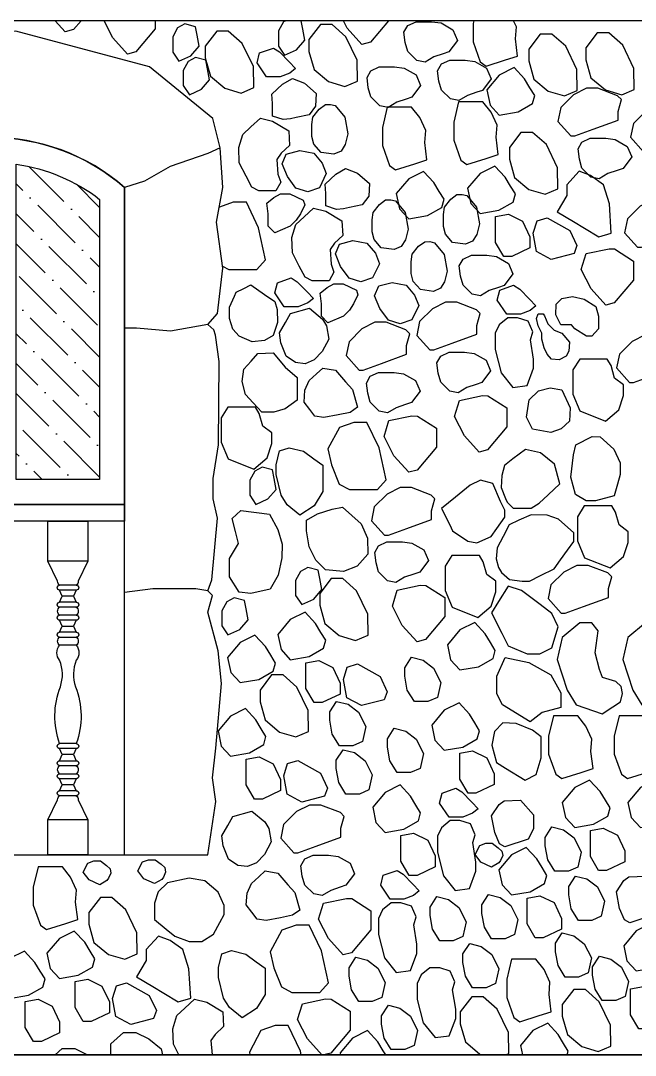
# Model space of a CAD drawing. Header units: millimetres. Extents: x -251401 to 377140, y -30451 to 275830.
# Drawn here: x 222342 to 224185, y -2941 to 160 of the extents above; entities that cross this region are included whole.
import ezdxf

# ---------------------------------------------------------------- set-up
doc = ezdxf.new("R2010")
doc.units = ezdxf.units.MM
for name, color, linetype in [('0-S1', 1, 'Continuous'), ('0-S3', 3, 'Continuous'), ('0-S8', 8, 'Continuous'), ('A-DOORS', 2, 'Continuous'), ('A-HATCH', 8, 'Continuous'), ('A-WALL', 4, 'Continuous'), ('A-WINDOWS', 2, 'Continuous')]:
    doc.layers.add(name, color=color, linetype=linetype)
pattern_1 = [(45, (-15600, 1290.144), (33.67596, 123.47852), [158.75, -31.75, 0, -31.75])]

# ---------------------------------------------------------------- blocks, each defined once
blk = doc.blocks.new('2H2H2H2')
at = {"layer": '0-S8', "color": 8}
for points in [[(5152.6, 3100), (5154.7, 3091.1), (5154.7, 3036.6), (5133.2, 2976.5), (5115.3, 2963.6), (5057.2, 2982.2), (5021.5, 2993.7), (5027.8, 3045.2), (5025, 3081.8), (5033.4, 3100)], [(5408.2, 3100), (5462.7, 3035.5), (5488.1, 3028.9), (5532.3, 3078), (5543.6, 3100)], [(5716.8, 3100), (5723.9, 3096.1), (5738.6, 3069.4), (5738.6, 3023.9), (5720.2, 2996.6), (5684.1, 3012.9), (5659.4, 3041.7), (5665.7, 3074.7), (5670.5, 3099.9), (5671.1, 3100)], [(6108, 3100), (6108, 3075.1), (6166, 3006.3), (6191.4, 2999.8), (6235.6, 3048.8), (6261.8, 3100)], [(6330.9, 3100), (6353.4, 3073.4), (6378.8, 3066.8), (6408.7, 3100)], [(5906.1, 2364.6), (5887.3, 2354.4), (5823.6, 2354.4), (5803.5, 2354.4), (5777.4, 2383.2), (5798.3, 2479.1), (5835, 2555.8), (5874.2, 2555.8), (5915.9, 2541.4)], [(5057.9, 0), (5047.7, 4.3), (5048.8, 67.3), (5082.3, 136.8), (5124.1, 173.8), (5158.6, 173.8), (5193.2, 128.8), (5193.2, 93.5), (5177.9, 38.9), (5134.5, 2.7), (5125.3, 0)], [(6037.2, 0), (6053.8, 32.4), (6055.4, 78.3), (6043.3, 117.8), (6019.1, 140.3), (5990.6, 167), (5953.9, 158.1), (5905.5, 129.1), (5903.1, 84.8), (5928.1, 61.4), (5941, 42.9), (5937.9, 0)], [(4872.5, 0), (4869.3, 11.6), (4883.4, 34.7), (4899.6, 61.2), (4930.8, 95.1), (4975.4, 72.8), (5012.8, 28.3), (5006.8, 0)], [(5416.7, 0), (5424.4, 12.5), (5440.5, 39), (5471.8, 72.9), (5516.4, 50.7), (5553.8, 6.1), (5552.5, 0)], [(5670.1, 0), (5672.5, 11), (5709.1, 87.7), (5748.4, 87.7), (5791.1, 72.8), (5826, 8.3), (5824.2, 0)], [(6241.1, 0), (6241.1, 32.8), (6203.7, 67.2), (6166.2, 67.2), (6127.8, 48.5), (6090.3, 18.6), (6086.8, 0)], [(6408.1, 0), (6387.4, 19), (6349.9, 19), (6311.5, 0.3), (6311.1, 0)]]:
    blk.add_lwpolyline(points, dxfattribs=at)
for points in [[(5250.7, 3093.1), (5215.1, 3072.9), (5201.6, 3041.1), (5227.6, 3006.4), (5244.9, 3000.6), (5273, 2991.3), (5298.9, 2975.6), (5323.9, 2980.4), (5350.9, 3007.4), (5358.6, 3034.3), (5362.5, 3065.2), (5350.9, 3085.4), (5325.9, 3096.9), (5279.6, 3096.9)], [(5502.7, 2982), (5536.2, 3051.5), (5578, 3088.4), (5612.5, 3088.4), (5647.1, 3043.4), (5647.1, 3008.1), (5631.8, 2953.5), (5588.4, 2917.3), (5539.4, 2902.9), (5501.6, 2919)], [(6019, 3090.2), (6041, 3078.1), (6055.6, 3051.4), (6055.6, 3005.8), (6037.3, 2978.6), (6001.1, 2994.9), (5976.5, 3023.7), (5982.8, 3056.7), (5987.6, 3081.8)], [(4672.3, 2957), (4705.8, 3026.5), (4747.6, 3063.4), (4782.2, 3063.4), (4816.7, 3018.4), (4816.7, 2983.1), (4801.5, 2928.5), (4758.1, 2892.3), (4709, 2877.9), (4671.3, 2893.9)], [(4843.6, 2953.7), (4877.1, 3023.2), (4918.9, 3060.1), (4953.4, 3060.1), (4988, 3015.1), (4988, 2979.8), (4972.7, 2925.2), (4929.3, 2889.1), (4880.3, 2874.6), (4842.5, 2890.7)], [(5813.7, 2962.3), (5847.2, 3031.8), (5889, 3068.8), (5923.6, 3068.8), (5958.2, 3023.8), (5958.2, 2988.5), (5942.9, 2933.8), (5899.5, 2897.7), (5850.5, 2883.2), (5812.7, 2899.3)], [(5704.4, 2943.1), (5733.1, 2931.3), (5774.8, 2931.3), (5803, 2973.5), (5795.1, 3003.3), (5753.9, 3018), (5735.9, 3006.7), (5706.6, 2976.3), (5687.5, 2956.5)], [(5149.7, 2977.9), (5114.1, 2957.7), (5100.6, 2925.9), (5126.6, 2891.2), (5144, 2885.5), (5172, 2876.1), (5197.9, 2860.4), (5223, 2865.3), (5249.9, 2892.2), (5257.7, 2919.2), (5261.5, 2950), (5249.9, 2970.2), (5224.9, 2981.8), (5178.6, 2981.8)], [(5987.4, 2989.6), (6009.4, 2977.6), (6024.1, 2950.9), (6024.1, 2905.3), (6005.8, 2878.1), (5969.6, 2894.3), (5945, 2923.1), (5951.3, 2956.1), (5956.1, 2981.3)], [(5031.6, 2959.3), (5076.2, 2937), (5113.6, 2892.5), (5104, 2847.1), (5076.2, 2816.9), (5020, 2826.6), (4976.7, 2851.3), (4970, 2875.7), (4984.2, 2898.9), (5000.3, 2925.3)], [(5361.2, 2957.6), (5325.6, 2937.4), (5312.1, 2905.6), (5338.1, 2870.9), (5355.4, 2865.1), (5383.5, 2855.8), (5409.4, 2840.1), (5434.4, 2844.9), (5461.4, 2871.9), (5469.1, 2898.8), (5473, 2929.7), (5461.4, 2949.9), (5436.4, 2961.4), (5390.1, 2961.4)], [(5660.6, 2913.1), (5625.2, 2881.4), (5627.1, 2843.4), (5646.7, 2818.1), (5685.3, 2809.9), (5702.7, 2806.2), (5724.6, 2804.2), (5756.3, 2814.3), (5756.3, 2851.7), (5758.2, 2880.1), (5726.5, 2909.9), (5696.7, 2927)], [(4721.3, 2874.9), (4780.3, 2897.7), (4814.4, 2897.7), (4853.6, 2877.8), (4892, 2839.4), (4900.5, 2798.1), (4861.4, 2754.7), (4849.3, 2754.7), (4794.5, 2774.6), (4719.8, 2801.8), (4719.8, 2828), (4709.8, 2863.5)], [(5085.7, 2750.4), (5082.8, 2787), (5100.8, 2825.7), (5125.1, 2856.5), (5152.4, 2856.5), (5198.3, 2856.5), (5212.6, 2796.3), (5212.6, 2741.8), (5191.1, 2681.7), (5173.2, 2668.8), (5115.1, 2687.4), (5079.3, 2698.9)], [(4503.3, 2827.4), (4562.3, 2850.2), (4596.4, 2850.2), (4635.6, 2830.3), (4674, 2791.9), (4682.5, 2750.6), (4643.4, 2707.2), (4631.3, 2707.2), (4576.5, 2727.1), (4501.8, 2754.3), (4501.8, 2780.5), (4491.8, 2816)], [(5299.7, 2734.4), (5296.8, 2771), (5314.8, 2809.7), (5339.1, 2840.5), (5366.4, 2840.5), (5412.3, 2840.5), (5426.6, 2780.3), (5426.6, 2725.8), (5405.1, 2665.7), (5387.2, 2652.8), (5329.1, 2671.4), (5293.3, 2682.9)], [(5568.2, 2845.8), (5539.5, 2810.4), (5530.5, 2761), (5538.4, 2729), (5550.7, 2709.3), (5572.1, 2699.8), (5610.9, 2705.4), (5632.2, 2729.5), (5638.4, 2753.1), (5638.4, 2788.5), (5635.6, 2811), (5616.5, 2835.1), (5598, 2848.6), (5582.2, 2849.2)], [(5756.2, 2799.3), (5707.9, 2770.3), (5705.5, 2726), (5730.4, 2702.7), (5743.3, 2684.1), (5740.1, 2639.9), (5732, 2615.7), (5746.6, 2589.9), (5768.3, 2589.9), (5797.3, 2589.9), (5818.3, 2601.2), (5836, 2634.2), (5856.1, 2673.7), (5857.7, 2719.6), (5845.7, 2759), (5821.5, 2781.6), (5792.9, 2808.2)], [(4901.5, 2658.9), (4935, 2728.4), (4976.8, 2765.3), (5011.3, 2765.3), (5045.9, 2720.3), (5045.9, 2685), (5030.6, 2630.4), (4987.2, 2594.2), (4938.2, 2579.8), (4900.4, 2595.8)], [(4728.2, 2743.6), (4692.6, 2723.4), (4679.1, 2691.6), (4705.1, 2656.9), (4722.4, 2651.1), (4750.5, 2641.8), (4776.4, 2626.1), (4801.4, 2630.9), (4828.4, 2657.9), (4836.1, 2684.8), (4840, 2715.7), (4828.4, 2735.9), (4803.4, 2747.4), (4757.1, 2747.4)], [(5674.8, 2710.7), (5632.9, 2702.7), (5607.2, 2672.9), (5595.1, 2641.5), (5616, 2598.8), (5650.7, 2586.7), (5686.1, 2598), (5711.9, 2632.6), (5727.2, 2670.5), (5715.1, 2700.2)], [(4740.4, 2463.2), (4746, 2551.5), (4763.7, 2608.5), (4802.3, 2635.8), (4836.8, 2648.7), (4873.8, 2608.5), (4873.8, 2575.6), (4902.7, 2527.4), (4853.4, 2497.8), (4820.5, 2478), (4778.1, 2452.6)], [(5089.5, 2664.4), (5134, 2642.2), (5171.4, 2597.6), (5161.9, 2552.3), (5134, 2522.1), (5077.8, 2531.8), (5034.6, 2556.5), (5027.9, 2580.9), (5042.1, 2604.1), (5058.2, 2630.5)], [(5303.5, 2648.4), (5348, 2626.2), (5385.4, 2581.6), (5375.9, 2536.3), (5348, 2506.1), (5291.8, 2515.8), (5248.6, 2540.5), (5241.9, 2564.9), (5256.1, 2588.1), (5272.2, 2614.5)], [(5501.1, 2643.3), (5465.6, 2611.6), (5467.5, 2573.7), (5487.1, 2548.4), (5525.7, 2540.1), (5543.1, 2536.4), (5565, 2534.4), (5596.7, 2544.6), (5596.7, 2581.9), (5598.6, 2610.4), (5566.9, 2640.1), (5537.1, 2657.2)], [(5173.6, 2576), (5144.9, 2540.7), (5135.9, 2491.2), (5143.8, 2459.2), (5156.1, 2439.5), (5177.5, 2430), (5216.3, 2435.6), (5237.6, 2459.8), (5243.8, 2483.4), (5243.8, 2518.7), (5241, 2541.2), (5221.9, 2565.4), (5203.4, 2578.8), (5187.6, 2579.4)], [(5750, 2464.1), (5769.1, 2484.4), (5769.1, 2521.3), (5773.6, 2553.1), (5752.6, 2570.3), (5732.1, 2581.2), (5704.4, 2581.2), (5664.6, 2562.4), (5659.7, 2548.1), (5672.7, 2521.3), (5685.6, 2502.5), (5703.1, 2483.7)], [(4521.3, 2541.4), (4580.3, 2564.2), (4614.4, 2564.2), (4653.6, 2544.3), (4692, 2505.9), (4700.5, 2464.6), (4661.4, 2421.2), (4649.3, 2421.2), (4594.5, 2441.1), (4519.8, 2468.3), (4519.8, 2494.5), (4509.8, 2530)], [(5387.6, 2560), (5358.9, 2524.7), (5349.9, 2475.2), (5357.8, 2443.2), (5370.1, 2423.5), (5391.5, 2414), (5430.3, 2419.6), (5451.6, 2443.8), (5457.8, 2467.4), (5457.8, 2502.7), (5455, 2525.2), (5435.9, 2549.4), (5417.4, 2562.8), (5401.6, 2563.4)], [(5048.6, 2520), (5006.4, 2499.2), (4984.4, 2452), (4984.4, 2419.2), (5038.6, 2393.4), (5062.5, 2393.4), (5087.1, 2435.6), (5087.1, 2483.4), (5087.1, 2513)], [(5596.6, 2529.5), (5548.3, 2500.5), (5545.9, 2456.2), (5570.8, 2432.9), (5583.7, 2414.4), (5580.5, 2370.1), (5572.5, 2345.9), (5587, 2320.2), (5608.7, 2320.2), (5637.7, 2320.2), (5658.7, 2331.4), (5676.4, 2364.4), (5696.5, 2403.9), (5698.1, 2449.8), (5686.1, 2489.3), (5661.9, 2511.8), (5633.3, 2538.4)], [(4932.7, 2509.3), (4864.7, 2471.5), (4843.2, 2426.1), (4852.1, 2402.2), (4920.2, 2384.6), (4964.8, 2407.9), (4974.9, 2462.7), (4962.9, 2499.8)], [(5270.1, 2434.5), (5241.4, 2399.2), (5232.4, 2349.7), (5240.3, 2317.7), (5252.6, 2298), (5274, 2288.5), (5312.8, 2294.1), (5334.1, 2318.3), (5340.3, 2341.9), (5340.3, 2377.2), (5337.5, 2399.7), (5318.4, 2423.9), (5299.9, 2437.3), (5284.1, 2437.9)], [(5515.2, 2440.9), (5473.3, 2432.9), (5447.6, 2403.1), (5435.5, 2371.7), (5456.4, 2329), (5491.1, 2316.9), (5526.5, 2328.2), (5552.3, 2362.8), (5567.6, 2400.7), (5555.5, 2430.5)], [(4730.2, 2416), (4673.2, 2379.7), (4673.2, 2322.7), (4731.2, 2254), (4756.6, 2247.5), (4800.9, 2296.5), (4830.6, 2354.5), (4816.1, 2402.1), (4747, 2416.6)], [(5084.4, 2392.9), (5048.7, 2372.7), (5035.2, 2340.9), (5061.2, 2306.3), (5078.6, 2300.5), (5106.6, 2291.2), (5132.5, 2275.5), (5157.6, 2280.3), (5184.6, 2307.2), (5192.3, 2334.2), (5196.1, 2365), (5184.6, 2385.2), (5159.5, 2396.8), (5113.3, 2396.8)], [(5650.8, 2253.9), (5679.4, 2242.1), (5721.1, 2242.1), (5749.3, 2284.4), (5741.4, 2314.2), (5700.3, 2328.8), (5682.3, 2317.6), (5653, 2287.2), (5633.9, 2267.4)], [(4983.6, 2231.8), (5012.2, 2220), (5053.9, 2220), (5082.1, 2262.3), (5074.2, 2292.1), (5033.1, 2306.8), (5015, 2295.5), (4985.7, 2265.1), (4966.7, 2245.3)], [(5397.7, 2315.4), (5355.8, 2307.4), (5330.1, 2277.6), (5318, 2246.2), (5338.9, 2203.5), (5373.6, 2191.4), (5409, 2202.7), (5434.8, 2237.3), (5450.1, 2275.2), (5438, 2305)], [(5590.4, 2194.3), (5609.5, 2214.7), (5609.5, 2251.5), (5614, 2283.3), (5593, 2300.5), (5572.5, 2311.4), (5544.8, 2311.4), (5505, 2292.6), (5500.1, 2278.3), (5513.1, 2251.5), (5526, 2232.7), (5543.5, 2214)], [(5821.6, 2308.1), (5780.4, 2279.2), (5749.9, 2257.9), (5742.6, 2233.9), (5741.9, 2195.4), (5754.9, 2156.3), (5780.4, 2141.2), (5817.5, 2137.7), (5856.7, 2154.2), (5875.2, 2175.5), (5885.5, 2207.8), (5885.5, 2241.4), (5870.4, 2274.4), (5865.1, 2286), (5842.2, 2297.1)], [(4821.2, 2265.2), (4786.8, 2243.1), (4778.4, 2214.2), (4778.4, 2176.8), (4799, 2154.7), (4814.3, 2154.7), (4849.4, 2176), (4859.3, 2188.2), (4891.3, 2188.2), (4906.6, 2218), (4905.8, 2250), (4888.3, 2267.5), (4856.3, 2272.9)], [(5144.7, 2233.7), (5203.7, 2256.4), (5237.8, 2256.4), (5277, 2236.5), (5315.4, 2198.1), (5323.9, 2156.8), (5284.8, 2113.4), (5272.7, 2113.4), (5217.9, 2133.4), (5143.2, 2160.5), (5143.2, 2186.7), (5133.2, 2222.2)], [(5645.6, 2237.9), (5606.4, 2205.6), (5594.1, 2185.7), (5587.9, 2145.8), (5607.8, 2108.1), (5631.2, 2083.3), (5658.7, 2071.6), (5687.5, 2075.1), (5715.7, 2094.3), (5731.5, 2134.2), (5735.6, 2164.4), (5717.8, 2195.3), (5702.2, 2222.2)], [(4940.2, 2215.7), (4931, 2191.3), (4911.2, 2172.2), (4889.1, 2163.1), (4865.4, 2136.4), (4867.7, 2109.7), (4876.1, 2094.5), (4896.7, 2083), (4919.6, 2085.3), (4932.5, 2100.6), (4941.7, 2119.6), (4948.6, 2145.6), (4948.6, 2163.8), (4959.2, 2185.2), (4964.6, 2207.3), (4960, 2221), (4944.8, 2221)], [(4975.9, 2167.2), (4990, 2199.7), (5021.2, 2209.5), (5050.7, 2209.5), (5076.8, 2188.2), (5088.8, 2162.9), (5088.8, 2114.6), (5070.8, 2044.4), (5035.3, 2000.3), (4992.9, 2006.3), (4973.3, 2058), (4973.3, 2085.4), (4982.7, 2143.5)], [(5356.2, 2173.2), (5415.2, 2195.9), (5449.3, 2195.9), (5488.5, 2176), (5526.9, 2137.6), (5535.4, 2096.3), (5496.3, 2052.9), (5484.2, 2052.9), (5429.4, 2072.9), (5354.7, 2100), (5354.7, 2126.2), (5344.7, 2161.7)], [(4545.3, 2135.9), (4604.3, 2158.7), (4638.4, 2158.7), (4677.6, 2138.8), (4716, 2100.4), (4724.5, 2059.1), (4685.4, 2015.7), (4673.3, 2015.7), (4618.5, 2035.6), (4543.8, 2062.8), (4543.8, 2089), (4533.8, 2124.5)], [(4752.2, 2085.7), (4834.9, 2085.7), (4855.6, 2053.2), (4855.6, 1980.9), (4834.2, 1930.3), (4757.6, 1899.7), (4717.5, 1934), (4703.7, 1976.2), (4703.7, 2008.3), (4730.7, 2028.7), (4740.9, 2066.6)], [(5151.6, 2102.3), (5116, 2082.1), (5102.5, 2050.3), (5128.5, 2015.6), (5145.8, 2009.9), (5173.9, 2000.5), (5199.8, 1984.8), (5224.8, 1989.6), (5251.8, 2016.6), (5259.5, 2043.6), (5263.4, 2074.4), (5251.8, 2094.6), (5226.8, 2106.1), (5180.5, 2106.1)], [(5754.9, 2104.4), (5718.5, 2061.2), (5682.7, 2030.2), (5682.7, 1962.9), (5718.5, 1936.1), (5752.2, 1926.5), (5788.6, 1926.5), (5814.7, 1954.7), (5837.9, 1979.7), (5847.7, 2018.6), (5842.2, 2055), (5820.9, 2079), (5800.1, 2102.5)], [(5567.9, 2052.1), (5537.1, 2017.5), (5516.3, 1994.2), (5501.4, 1941.4), (5523.6, 1926), (5559.2, 1918.3), (5602.6, 1910.6), (5629.6, 1914.4), (5645, 1934.7), (5662, 1957), (5659.4, 1992.4), (5646.9, 2021.3), (5624.8, 2041.5), (5605.9, 2058.8)], [(5363.1, 2041.8), (5327.5, 2021.6), (5314, 1989.8), (5340, 1955.1), (5357.3, 1949.4), (5385.4, 1940), (5411.3, 1924.3), (5436.3, 1929.1), (5463.3, 1956.1), (5471, 1983.1), (5474.9, 2013.9), (5463.3, 2034.1), (5438.3, 2045.6), (5392, 2045.6)], [(4863.9, 1939.8), (4865.2, 1899.3), (4890.6, 1876.9), (4922.1, 1865.4), (4976.6, 1875.7), (4994.7, 1912), (4986.9, 1963.4), (4959, 1990.1), (4923.9, 1999.7), (4888.2, 1993.1)], [(5110.1, 1975.6), (5053.1, 1939.3), (5053.1, 1882.3), (5111.1, 1813.6), (5136.5, 1807.1), (5180.7, 1856.1), (5210.4, 1914.1), (5195.9, 1961.7), (5126.8, 1976.2)], [(5807.5, 1941.6), (5890.2, 1941.6), (5910.9, 1909.2), (5910.9, 1836.9), (5889.5, 1786.3), (5812.9, 1755.6), (5772.8, 1789.9), (5758.9, 1832.2), (5758.9, 1864.3), (5785.9, 1884.7), (5796.1, 1922.6)], [(5321.6, 1915.1), (5264.6, 1878.8), (5264.6, 1821.8), (5322.6, 1753.1), (5348, 1746.6), (5392.2, 1795.6), (5421.9, 1853.6), (5407.4, 1901.2), (5338.3, 1915.7)], [(5415.8, 1723.3), (5436.7, 1819.2), (5473.4, 1895.9), (5512.6, 1895.9), (5555.4, 1881.1), (5590.3, 1816.5), (5579.8, 1768.6), (5556.2, 1711.1), (5525.7, 1694.5), (5462, 1694.5), (5442, 1694.5)], [(4773.2, 1852.5), (4732.6, 1815.7), (4713.5, 1775.1), (4713.5, 1739.6), (4721.8, 1710.4), (4731.3, 1675.5), (4787.8, 1661), (4815.7, 1661), (4847.5, 1680), (4862.1, 1731.4), (4853.2, 1798.6), (4846.8, 1828.4), (4798, 1853.8)], [(4910.2, 1770.7), (4952.8, 1805.1), (4997.5, 1814.2), (5035.2, 1786.3), (5061, 1767.1), (5068.6, 1736.8), (5070.7, 1700.5), (5057.5, 1667.8), (5052.9, 1656.4), (5034.5, 1639.2), (5010, 1639.2), (4980.7, 1639.2), (4956.3, 1653.8), (4929.8, 1678.9), (4895.1, 1711.8)], [(5605.2, 1688.5), (5631.5, 1646), (5674.1, 1618.1), (5712.8, 1649.1), (5730.6, 1677.7), (5745.3, 1739.6), (5745.3, 1769), (5735.3, 1810.8), (5706.6, 1820.1), (5663.3, 1809.2), (5632.3, 1786.8), (5605.4, 1767.3)], [(5787.9, 1761.7), (5809.9, 1749.7), (5824.6, 1723), (5824.6, 1677.4), (5806.3, 1650.2), (5770.1, 1666.4), (5745.5, 1695.2), (5751.7, 1728.2), (5756.6, 1753.4)], [(5095.3, 1712.7), (5132.8, 1723.2), (5163.1, 1707.6), (5207.8, 1671.4), (5249.7, 1637.6), (5225, 1588.7), (5216.1, 1571.1), (5170.4, 1539.7), (5143.4, 1534.8), (5100.5, 1553.8), (5084, 1577.7), (5060, 1612.3), (5060, 1632.8), (5072.9, 1658.5)], [(5280.7, 1678.2), (5339.7, 1700.9), (5373.8, 1700.9), (5413, 1681), (5451.4, 1642.6), (5459.9, 1601.3), (5420.8, 1557.9), (5408.7, 1557.9), (5353.9, 1577.9), (5279.2, 1605), (5279.2, 1631.2), (5269.2, 1666.7)], [(4738.7, 1645.8), (4821.4, 1645.8), (4842.1, 1613.3), (4842.1, 1541), (4820.7, 1490.4), (4744.1, 1459.8), (4704, 1494.1), (4690.1, 1536.3), (4690.1, 1568.4), (4717.1, 1588.8), (4727.3, 1626.7)], [(4899, 1605.5), (4932.4, 1617.9), (4980.7, 1619.1), (5017.9, 1602.4), (5047, 1589.3), (5064.3, 1554.1), (5082.3, 1519.5), (5086, 1486.7), (5078.6, 1460.7), (5069.3, 1446.5), (5045.1, 1425.4), (5008, 1419.8), (4985.7, 1419.8), (4952.2, 1436.6), (4912.1, 1456.6), (4892.2, 1484.2), (4871.7, 1512.6), (4852.7, 1538.9), (4852.7, 1564.6)], [(5546.7, 1641.5), (5490.5, 1591.6), (5471.1, 1549), (5470.3, 1501.1), (5502.9, 1464.7), (5543.1, 1449.2), (5597.3, 1453.9), (5626.8, 1483.3), (5646.1, 1522.7), (5654.6, 1570.7), (5654.6, 1602.4), (5621.3, 1621.8), (5577.2, 1635.7)], [(5852, 1631.4), (5765.6, 1620.6), (5740.7, 1575.2), (5727.8, 1531), (5728.8, 1490), (5739.6, 1438.1), (5763.4, 1396.1), (5821.7, 1383.1), (5856.3, 1387.4), (5885.5, 1432.8), (5885.5, 1487.8), (5858.5, 1533.1), (5867.1, 1568.8), (5877.9, 1607.6)], [(5338.1, 1533.8), (5302.5, 1513.6), (5289, 1481.8), (5315, 1447.1), (5332.3, 1441.4), (5360.4, 1432), (5386.3, 1416.3), (5411.3, 1421.1), (5438.3, 1448.1), (5446, 1475.1), (5449.9, 1505.9), (5438.3, 1526.1), (5413.3, 1537.6), (5367, 1537.6)], [(5135.5, 1497.1), (5218.2, 1497.1), (5238.9, 1464.7), (5238.9, 1392.3), (5217.5, 1341.7), (5140.9, 1311.1), (5100.8, 1345.4), (5087, 1387.7), (5087, 1419.8), (5113.9, 1440.2), (5124.2, 1478.1)], [(4750.5, 1444.6), (4809.5, 1467.4), (4843.6, 1467.4), (4882.7, 1447.4), (4921.2, 1409), (4929.7, 1367.8), (4890.6, 1324.4), (4878.5, 1324.4), (4823.7, 1344.3), (4749, 1371.5), (4749, 1397.7), (4739, 1433.2)], [(5650.6, 1461.1), (5672.6, 1449.1), (5687.3, 1422.4), (5687.3, 1376.8), (5668.9, 1349.6), (5632.8, 1365.8), (5608.1, 1394.6), (5614.4, 1427.6), (5619.2, 1452.8)], [(5470.6, 1321.4), (5504.1, 1390.9), (5545.9, 1427.9), (5580.4, 1427.9), (5615, 1382.9), (5615, 1347.6), (5599.7, 1292.9), (5556.3, 1256.8), (5507.3, 1242.3), (5469.5, 1258.4)], [(4918.5, 1220.2), (4899.9, 1282.7), (4918.5, 1323.2), (4953.9, 1349.8), (5009.9, 1391.9), (5049.1, 1405.1), (5078.4, 1358.7), (5099.8, 1324.8), (5068.6, 1264.4), (5049.1, 1226.5), (4992.9, 1202.6), (4954.7, 1202.6)], [(5296.6, 1407.1), (5239.6, 1370.8), (5239.6, 1313.8), (5297.6, 1245.1), (5323, 1238.6), (5367.2, 1287.6), (5396.9, 1345.6), (5382.4, 1393.2), (5313.3, 1407.7)], [(5871.9, 1370.2), (5893.9, 1358.2), (5908.6, 1331.5), (5908.6, 1285.9), (5890.2, 1258.7), (5854.1, 1274.9), (5829.4, 1303.7), (5835.7, 1336.7), (5840.5, 1361.9)], [(5658.6, 1327), (5703.2, 1304.7), (5740.6, 1260.2), (5731, 1214.9), (5703.2, 1184.7), (5647, 1194.4), (5603.7, 1219.1), (5597, 1243.5), (5611.2, 1266.6), (5627.3, 1293.1)], [(4509.9, 1083.8), (4513.4, 1104.4), (4529.7, 1119.3), (4569.5, 1131), (4578.4, 1154.8), (4591.2, 1205.2), (4582.7, 1271), (4601.5, 1294.8), (4637.2, 1294.8), (4690.6, 1251.1), (4705.3, 1184.8), (4675.2, 1093.4), (4649.1, 1049.8), (4570.2, 1022.5), (4539, 1043), (4515.3, 1058.5)], [(4706.9, 1083.8), (4710.4, 1104.4), (4726.7, 1119.3), (4766.5, 1131), (4775.4, 1154.8), (4788.2, 1205.2), (4779.7, 1271), (4798.5, 1294.8), (4834.2, 1294.8), (4887.6, 1251.1), (4902.3, 1184.8), (4872.2, 1093.4), (4846.1, 1049.8), (4767.2, 1022.5), (4736, 1043), (4712.3, 1058.5)], [(5149.8, 1296.2), (5194.4, 1273.9), (5231.8, 1229.4), (5222.2, 1184), (5194.4, 1153.8), (5138.2, 1163.5), (5094.9, 1188.3), (5088.2, 1212.6), (5102.4, 1235.8), (5118.5, 1262.2)], [(5809.1, 1258.2), (5853.7, 1235.9), (5891.1, 1191.4), (5881.5, 1146.1), (5853.7, 1115.9), (5797.5, 1125.5), (5754.3, 1150.3), (5747.6, 1174.6), (5761.7, 1197.8), (5777.9, 1224.3)], [(4988, 1175.8), (4922, 1139.3), (4891.2, 1085.5), (4891.2, 1041.1), (4947.8, 1026.1), (4983.7, 998.8), (5066.1, 1049.7), (5083.3, 1081.9), (5083.3, 1135), (5058.9, 1190.8)], [(5304.8, 1183), (5273.3, 1159), (5251.9, 1116.2), (5262, 1071.5), (5290.3, 1058.9), (5330.6, 1058.9), (5352.1, 1093.6), (5359.6, 1135.1), (5359.6, 1160.3), (5339.5, 1191.8)], [(5617.7, 1182.5), (5575.5, 1161.7), (5553.5, 1114.5), (5553.5, 1081.8), (5607.7, 1056), (5631.6, 1056), (5656.2, 1098.1), (5656.2, 1146), (5656.2, 1175.6)], [(5501.8, 1171.8), (5433.8, 1134), (5412.3, 1088.7), (5421.2, 1064.8), (5489.3, 1047.1), (5533.9, 1070.4), (5544, 1125.2), (5532.1, 1162.4)], [(5649.6, 1032.4), (5683.1, 1101.9), (5724.9, 1138.8), (5759.5, 1138.8), (5794, 1093.8), (5794, 1058.5), (5778.7, 1003.9), (5735.3, 967.7), (5686.3, 953.3), (5648.5, 969.4)], [(5197, 1055.5), (5241.6, 1033.2), (5279, 988.7), (5269.4, 943.4), (5241.6, 913.1), (5185.4, 922.8), (5142.2, 947.6), (5135.5, 971.9), (5149.6, 995.1), (5165.8, 1021.5)], [(5529.8, 1051), (5498.3, 1027), (5476.9, 984.2), (5487, 939.5), (5515.3, 926.9), (5555.6, 926.9), (5577.1, 961.6), (5584.6, 1003.1), (5584.6, 1028.3), (5564.5, 1059.8)], [(5837.6, 1038), (5882.2, 1015.7), (5919.6, 971.2), (5910, 925.8), (5882.2, 895.6), (5826, 905.3), (5782.7, 930), (5776.1, 954.4), (5790.2, 977.6), (5806.4, 1004)], [(4604.4, 909.9), (4601.6, 946.4), (4619.5, 985.1), (4643.9, 1015.9), (4671.1, 1015.9), (4717, 1015.9), (4731.3, 955.8), (4731.3, 901.3), (4709.8, 841.1), (4691.9, 828.2), (4633.8, 846.9), (4598.1, 858.3)], [(4801.4, 909.9), (4798.6, 946.4), (4816.5, 985.1), (4840.9, 1015.9), (4868.1, 1015.9), (4914, 1015.9), (4928.3, 955.8), (4928.3, 901.3), (4906.8, 841.1), (4888.9, 828.2), (4830.8, 846.9), (4795.1, 858.3)], [(4966.1, 840.5), (4950.5, 890.1), (4950.5, 920.4), (4950.5, 953.5), (4976.5, 973.2), (5025.2, 993.6), (5065.3, 995.1), (5090.7, 969.7), (5098.4, 928.9), (5085, 876.8), (5057.6, 859.9), (4998.6, 823.6)], [(5356.8, 970.5), (5325.3, 946.5), (5303.9, 903.7), (5314, 859), (5342.3, 846.4), (5382.6, 846.4), (5404.1, 881.1), (5411.6, 922.6), (5411.6, 947.8), (5391.5, 979.3)], [(5156.2, 911), (5114, 890.2), (5091.9, 843), (5091.9, 810.2), (5146.1, 784.4), (5170, 784.4), (5194.6, 826.6), (5194.6, 874.5), (5194.6, 904.1)], [(5510.3, 906), (5478.8, 882), (5457.4, 839.2), (5467.5, 794.5), (5495.8, 781.9), (5536.1, 781.9), (5557.6, 816.6), (5565.1, 858.1), (5565.1, 883.3), (5545, 914.8)], [(5680.8, 882.8), (5612.8, 845), (5591.4, 799.6), (5600.2, 775.7), (5668.3, 758.1), (5713, 781.4), (5723, 836.2), (5711.1, 873.3)], [(5796.8, 893.5), (5754.5, 872.7), (5732.5, 825.5), (5732.5, 792.7), (5786.7, 766.9), (5810.6, 766.9), (5835.2, 809.1), (5835.2, 856.9), (5835.2, 886.5)], [(4608.2, 823.9), (4652.8, 801.7), (4690.2, 757.1), (4680.6, 711.8), (4652.8, 681.6), (4596.6, 691.3), (4553.3, 716), (4546.7, 740.4), (4560.8, 763.5), (4577, 790)], [(4805.2, 823.9), (4849.8, 801.7), (4887.2, 757.1), (4877.6, 711.8), (4849.8, 681.6), (4793.6, 691.3), (4750.3, 716), (4743.7, 740.4), (4757.8, 763.5), (4774, 790)], [(5373.9, 809.2), (5418.5, 786.9), (5455.9, 742.4), (5446.3, 697), (5418.5, 666.8), (5362.3, 676.5), (5319, 701.2), (5312.4, 725.6), (5326.5, 748.8), (5342.7, 775.2)], [(5156.6, 724.6), (5185.3, 712.8), (5227, 712.8), (5255.1, 755), (5247.3, 784.9), (5206.1, 799.5), (5188.1, 788.2), (5158.8, 757.8), (5139.7, 738)], [(5012.1, 763.7), (4973.2, 719.8), (4973.2, 677.2), (4989.5, 646.5), (5059.1, 623.4), (5075.4, 632.8), (5089.8, 666.6), (5099.2, 716.7), (5076.6, 750.5), (5061.6, 761.2)], [(5552.8, 726.4), (5611.7, 749.1), (5645.9, 749.1), (5685, 729.2), (5723.5, 690.8), (5732, 649.6), (5692.9, 606.2), (5680.8, 606.2), (5626, 626.1), (5551.3, 653.2), (5551.3, 679.4), (5541.3, 715)], [(5818.7, 730.6), (5779.5, 698.3), (5767.1, 678.4), (5760.9, 638.6), (5780.9, 600.8), (5804.2, 576.1), (5831.7, 564.4), (5860.6, 567.8), (5888.8, 587.1), (5904.6, 626.9), (5908.7, 657.1), (5890.8, 688), (5875.3, 714.9)], [(4883.5, 674.4), (4852, 650.5), (4830.6, 607.7), (4840.7, 563), (4869, 550.4), (4909.3, 550.4), (4930.8, 585), (4938.3, 626.6), (4938.3, 651.8), (4918.2, 683.2)], [(5148.9, 659.9), (5163, 692.4), (5194.3, 702.3), (5223.8, 702.3), (5249.9, 680.9), (5261.8, 655.7), (5261.8, 607.4), (5243.8, 537.1), (5208.4, 493.1), (5166, 499.1), (5146.3, 550.8), (5146.3, 578.1), (5155.7, 636.3)], [(4764.4, 679.4), (4722.1, 658.6), (4700.1, 611.4), (4700.1, 578.7), (4754.3, 552.9), (4778.2, 552.9), (4802.8, 595.1), (4802.8, 642.9), (4802.8, 672.5)], [(5333.1, 664.7), (5290.9, 643.9), (5268.8, 596.7), (5268.8, 563.9), (5323, 538.1), (5346.9, 538.1), (5371.5, 580.3), (5371.5, 628.1), (5371.5, 657.7)], [(4995.2, 621.7), (5039.7, 599.5), (5077.1, 554.9), (5067.6, 509.6), (5039.7, 479.4), (4983.5, 489.1), (4940.3, 513.8), (4933.6, 538.2), (4947.8, 561.4), (4963.9, 587.8)], [(5099.3, 563.2), (5131.2, 577.7), (5148.8, 601.2), (5134.9, 628.2), (5116.9, 635), (5097.4, 635), (5079.4, 621), (5068.3, 611.1), (5065.8, 597.5), (5072.6, 583), (5077.6, 575.9)], [(5559.7, 595), (5524, 574.8), (5510.5, 543), (5536.6, 508.4), (5553.9, 502.6), (5581.9, 493.3), (5607.9, 477.6), (5632.9, 482.4), (5659.9, 509.3), (5667.6, 536.3), (5671.4, 567.1), (5659.9, 587.3), (5634.8, 598.9), (5588.6, 598.9)], [(6110.5, 513.4), (6142.4, 527.9), (6160, 551.5), (6146.1, 578.4), (6128.1, 585.2), (6108.6, 585.2), (6090.6, 571.3), (6079.5, 561.4), (6077, 547.8), (6083.8, 533.2), (6088.8, 526.1)], [(6274.7, 509.9), (6306.6, 524.5), (6324.3, 548), (6310.3, 574.9), (6292.4, 581.7), (6272.9, 581.7), (6254.9, 567.8), (6243.7, 557.9), (6241.3, 544.3), (6248.1, 529.8), (6253, 522.6)], [(6347.3, 457.4), (6344.4, 493.9), (6362.3, 532.6), (6386.7, 563.4), (6413.9, 563.4), (6459.8, 563.4), (6474.2, 503.3), (6474.2, 448.8), (6452.6, 388.6), (6434.7, 375.7), (6376.7, 394.4), (6340.9, 405.8)], [(4637.7, 536), (4598.8, 492.1), (4598.8, 449.5), (4615.2, 418.8), (4684.7, 395.6), (4701, 405), (4715.5, 438.8), (4724.9, 489), (4702.3, 522.8), (4687.2, 533.4)], [(4813.3, 527.5), (4781.8, 503.5), (4760.4, 460.7), (4770.5, 416), (4798.8, 403.4), (4839.1, 403.4), (4860.6, 438.1), (4868.1, 479.6), (4868.1, 504.8), (4848, 536.3)], [(5333.5, 478.3), (5362.2, 466.5), (5403.9, 466.5), (5432, 508.7), (5424.1, 538.5), (5383, 553.2), (5365, 541.9), (5335.7, 511.5), (5316.6, 491.7)], [(5741, 544.9), (5710.1, 510.2), (5689.4, 486.9), (5674.5, 434.1), (5696.7, 418.7), (5732.3, 411), (5775.7, 403.3), (5802.6, 407.2), (5818.1, 427.4), (5835.1, 449.7), (5832.5, 485.2), (5820, 514.1), (5797.8, 534.3), (5778.9, 551.5)], [(5919.1, 488.3), (5959, 521.7), (6006, 529.6), (6071, 515.9), (6099.9, 488.5), (6110, 455.3), (6110, 405.5), (6075.3, 377.3), (6049.3, 356.2), (6006.7, 339.8), (5968.4, 339.8), (5933, 362.2), (5914.3, 396.8), (5901.4, 420.5), (5901.4, 448)], [(4954.3, 477.2), (4912.1, 456.5), (4890, 409.2), (4890, 376.5), (4944.2, 350.7), (4968.2, 350.7), (4992.7, 392.9), (4992.7, 440.7), (4992.7, 470.3)], [(5073.4, 472.2), (5041.9, 448.3), (5020.5, 405.5), (5030.6, 360.8), (5059, 348.2), (5099.3, 348.2), (5120.7, 382.8), (5128.3, 424.4), (5128.3, 449.6), (5108.1, 481.1)], [(5228.8, 466), (5197.3, 442), (5175.9, 399.2), (5186, 354.5), (5214.3, 341.9), (5254.6, 341.9), (5276.1, 376.6), (5283.6, 418.1), (5283.6, 443.3), (5263.5, 474.8)], [(5518.1, 468.4), (5461.1, 432), (5461.1, 375.1), (5519.1, 306.3), (5544.6, 299.8), (5588.8, 348.8), (5618.5, 406.8), (5604, 454.4), (5534.9, 468.9)], [(6163, 365.8), (6196.5, 435.3), (6238.3, 472.3), (6272.9, 472.3), (6307.4, 427.3), (6307.4, 392), (6292.2, 337.4), (6248.8, 301.2), (6199.7, 286.8), (6162, 302.8)], [(5325.8, 413.6), (5339.9, 446.1), (5371.2, 455.9), (5400.7, 455.9), (5426.8, 434.6), (5438.7, 409.4), (5438.7, 361.1), (5420.7, 290.8), (5385.2, 246.8), (5342.9, 252.7), (5323.2, 304.5), (5323.2, 331.8), (5332.6, 389.9)], [(4620.8, 394), (4665.4, 371.7), (4702.8, 327.2), (4693.2, 281.9), (4665.4, 251.6), (4609.2, 261.3), (4566, 286.1), (4559.3, 310.4), (4573.4, 333.6), (4589.6, 360.1)], [(5588.9, 216), (5609.8, 311.9), (5646.4, 388.6), (5685.7, 388.6), (5728.4, 373.8), (5763.3, 309.3), (5752.9, 261.3), (5729.3, 203.8), (5698.8, 187.2), (5635.1, 187.2), (5615, 187.2)], [(4852.7, 357.3), (4821.2, 333.4), (4799.8, 290.6), (4809.9, 245.8), (4838.2, 233.3), (4878.5, 233.3), (4900, 267.9), (4907.5, 309.4), (4907.5, 334.6), (4887.4, 366.1)], [(6001.9, 170.1), (6007.5, 258.5), (6025.2, 315.5), (6063.8, 342.8), (6098.4, 355.7), (6135.3, 315.5), (6135.3, 282.6), (6164.3, 234.4), (6115, 204.8), (6082, 185), (6039.6, 159.5)], [(6351, 371.4), (6395.6, 349.2), (6433, 304.6), (6423.4, 259.3), (6395.6, 229.1), (6339.4, 238.8), (6296.2, 263.5), (6289.5, 287.9), (6303.6, 311), (6319.8, 337.5)], [(5130.3, 325.2), (5098.8, 301.3), (5077.4, 258.5), (5087.5, 213.8), (5115.8, 201.2), (5156.1, 201.2), (5177.6, 235.8), (5185.1, 277.4), (5185.1, 302.6), (5165, 334)], [(5778.2, 181.3), (5804.6, 138.7), (5847.2, 110.9), (5885.9, 141.8), (5903.7, 170.4), (5918.4, 232.3), (5918.4, 261.7), (5908.3, 303.5), (5879.7, 312.8), (5836.3, 302), (5805.3, 279.5), (5778.5, 260.1)], [(6500.4, 311.4), (6545, 289.1), (6582.4, 244.6), (6572.8, 199.3), (6545, 169), (6488.8, 178.7), (6445.6, 203.5), (6438.9, 227.8), (6453, 251), (6469.2, 277.5)], [(4741.4, 286.7), (4709.9, 262.8), (4688.5, 220), (4698.6, 175.3), (4727, 162.7), (4767.3, 162.7), (4788.7, 197.3), (4796.3, 238.9), (4796.3, 264.1), (4776.1, 295.6)], [(4927.1, 181.1), (4924.2, 217.6), (4942.1, 256.3), (4966.5, 287.1), (4993.7, 287.1), (5039.6, 287.1), (5054, 227), (5054, 172.5), (5032.5, 112.3), (5014.5, 99.4), (4956.5, 118.1), (4920.7, 129.5)], [(5471.8, 284), (5440.3, 260), (5418.9, 217.2), (5429, 172.5), (5457.3, 159.9), (5497.6, 159.9), (5519.1, 194.6), (5526.6, 236.1), (5526.6, 261.3), (5506.5, 292.8)], [(5209.3, 218.6), (5223.4, 251.1), (5254.7, 260.9), (5284.2, 260.9), (5310.3, 239.6), (5322.2, 214.4), (5322.2, 166.1), (5304.2, 95.8), (5268.7, 51.8), (5226.4, 57.7), (5206.7, 109.5), (5206.7, 136.8), (5216.1, 194.9)], [(6310.2, 226.9), (6268, 206.2), (6245.9, 158.9), (6245.9, 126.2), (6300.1, 100.4), (6324, 100.4), (6348.6, 142.6), (6348.6, 190.4), (6348.6, 220)], [(4643.9, 204.9), (4601.6, 184.1), (4579.6, 136.9), (4579.6, 104.2), (4633.8, 78.4), (4657.7, 78.4), (4682.3, 120.6), (4682.3, 168.4), (4682.3, 198)], [(4742.8, 89.5), (4776.3, 159), (4818.1, 196), (4852.7, 196), (4887.2, 151), (4887.2, 115.7), (4872, 61.1), (4828.6, 24.9), (4779.5, 10.5), (4741.8, 26.5)], [(6194.2, 216.2), (6126.2, 178.4), (6104.8, 133.1), (6113.6, 109.2), (6181.7, 91.6), (6226.4, 114.9), (6236.5, 169.6), (6224.5, 206.8)], [(5580.8, 167.4), (5523.8, 131.1), (5523.8, 74.1), (5581.8, 5.4), (5607.2, -1.2), (5651.4, 47.9), (5681.1, 105.8), (5666.6, 153.5), (5597.5, 168)], [(6459.6, 166.9), (6417.4, 146.1), (6395.3, 98.9), (6395.3, 66.2), (6449.5, 40.3), (6473.4, 40.3), (6498, 82.5), (6498, 130.4), (6498, 160)], [(5374.3, 140), (5342.8, 116), (5321.4, 73.2), (5331.5, 28.5), (5359.8, 15.9), (5400.1, 15.9), (5421.6, 50.6), (5429.1, 92.1), (5429.1, 117.3), (5409, 148.8)]]:
    blk.add_lwpolyline(points, close=True, dxfattribs=at)
blk = doc.blocks.new('4H42H')
at = {"layer": 'A-HATCH'}
h = blk.add_hatch(dxfattribs=at)
h.set_pattern_fill('ANSI36', color=256, scale=20)
h.set_pattern_definition(pattern_1)
edge = h.paths.add_edge_path()
edge.add_line((-325, 914.5), (-325, 75))
edge.add_line((-325, 75), (-75, 75))
edge.add_line((-75, 75), (-75, 1019.7))
edge.add_arc((0, 491.7), 533.3, 98.084, 127.5443)
h = blk.add_hatch(dxfattribs=at)
h.set_pattern_fill('ANSI36', color=256, scale=20)
h.set_pattern_definition(pattern_1)
edge = h.paths.add_edge_path()
edge.add_line((325, 914.5), (325, 75))
edge.add_line((325, 75), (75, 75))
edge.add_line((75, 75), (75, 1019.7))
edge.add_arc((0, 491.7), 533.3, 52.4557, 81.916, ccw=False)
at = {"layer": 'A-WINDOWS'}
for points in [[(-400, 950), (-400, 0), (0, 0), (0, 1100, 0.181335)], [(400, 950), (400, 0), (0, 0), (0, 1100, -0.181335)], [(-325, 914.5), (-325, 75), (-75, 75), (-75, 1019.7, 0.129258)], [(325, 914.5), (325, 75), (75, 75), (75, 1019.7, -0.129258)]]:
    blk.add_lwpolyline(points, format="xyb", close=True, dxfattribs=at)
blk = doc.blocks.new('42h24h24h')
at = {"layer": '0-S1'}
blk.add_lwpolyline([(-31, 255, 0.271162), (-25, 243, 1), (-25, 228), (-17, 210), (-25, 192, 1), (-25, 177, 0.271162), (-31, 165), (-60, 105), (-60, 0), (60, 0), (60, 105), (31, 165, 0.271162), (25, 177, 1), (25, 192), (17, 210), (25, 228, 1), (25, 243, 0.271162), (31, 255, 0.271162), (25, 267, 1), (25, 282), (17, 300), (25, 318, 1), (25, 333, 0.178343), (22.9, 503.8, -0.1837), (25, 583, 0.355556), (25, 628, 0.271162), (31, 640, 0.271162), (25, 652, 1), (25, 667), (17, 685), (25, 703, 1), (25, 718, 0.271162), (31, 730, 0.271162), (25, 742, 1), (25, 757), (17, 775), (25, 793, 1), (25, 808, 0.271162), (31, 820), (60, 880), (60, 1000), (-60, 1000), (-60, 880), (-31, 820, 0.271162), (-25, 808, 1), (-25, 793), (-17, 775), (-25, 757, 1), (-25, 742, 0.271162), (-31, 730, 0.271162), (-25, 718, 1), (-25, 703), (-17, 685), (-25, 667, 1), (-25, 652, 0.271162), (-31, 640, 0.271162), (-25, 628, 0.355556), (-25, 583, -0.1837), (-22.9, 503.8, 0.178343), (-25, 333, 1), (-25, 318), (-17, 300), (-25, 282, 1), (-25, 267, 0.271162)], format="xyb", close=True, dxfattribs=at)
for points in [[(-60, 880), (60, 880)], [(-25, 808), (25, 808)], [(-25, 793), (25, 793)], [(-25, 757), (25, 757)], [(-17, 775), (17, 775)], [(-25, 742), (25, 742)], [(-25, 718), (25, 718)], [(-25, 703), (25, 703)], [(17, 685), (-17, 685)], [(-25, 667), (25, 667)], [(25, 652), (-25, 652)], [(-25, 628), (25, 628)], [(-25, 333), (25, 333)], [(-25, 318), (25, 318)], [(25, 282), (-25, 282)], [(-17, 300), (17, 300)], [(-25, 267), (25, 267)], [(25, 243), (-25, 243)], [(-25, 228), (25, 228)], [(-25, 192), (25, 192)], [(-17, 210), (17, 210)], [(-25, 177), (25, 177)], [(-60, 105), (60, 105)]]:
    blk.add_lwpolyline(points, dxfattribs=at)

msp = doc.modelspace()

# ---------------------------------------------------------------- linework, layer by layer
at = {"layer": '0-S3', "color": 3}
msp.add_line((377139.5, -2940.144), (-19812.5, -2940.144), dxfattribs=at)
at = {"layer": 'A-DOORS', "color": 1}
msp.add_lwpolyline([(222653.5, -1340.144), (221853.5, -1340.144), (221853.5, -1290.144), (222653.5, -1290.144)], close=True, dxfattribs=at)
at = {"layer": 'A-WALL', "color": 3}
msp.add_lwpolyline([(219853.5, 159.856), (219103.5, 159.856), (219053.5, 259.856), (222203.5, 2559.856), (222203.5, 2959.856), (225503.5, 2959.856), (225503.5, 2559.856), (228653.5, 259.856), (228603.5, 159.856), (227853.5, 159.856)], close=True, dxfattribs=at)
at = {"layer": 'A-WALL'}
msp.add_lwpolyline([(227853.5, 159.856), (219853.5, 159.856), (219853.5, -2940.144), (227853.5, -2940.144)], close=True, dxfattribs=at)
at = {"layer": 'A-WALL', "color": 1}
for points in [[(222940.333, -221.345), (222917.738, -133.261), (222727.893, 21.145), (222327.181, 128.826), (222246.896, 122.284), (222250.697, 100.609), (222257.843, 59.856), (222271.197, -153.997), (222259.144, -185.284), (222259.1, -190.17)], [(222903.5, -750.792), (222931.934, -718.192), (222948.344, -582.308), (222929.42, -443.649), (222948.344, -340.286), (222940.333, -221.345), (222903.5, -237.91), (222790.158, -277.508), (222712.957, -321.584), (222653.5, -340.144)], [(222903.5, -1549.381), (222915.05, -1516.416), (222931.722, -1331.431), (222918.686, -1273.66), (222918.686, -1212.294), (222934.636, -1111.079), (222937.206, -861.375), (222926.225, -782.556), (222921.175, -766.632), (222903.5, -750.792), (222791.34, -771.086), (222689.069, -761.514), (222653.5, -761.514)], [(222653.5, -2340.144), (222903.5, -2340.144), (222927.284, -2180.168), (222916.676, -2109.948), (222926.807, -2021.136), (222943.969, -1827.026), (222933.815, -1728.674), (222903.5, -1612.803), (222916.68, -1563.21), (222903.5, -1549.381), (222866.632, -1543.174), (222737.724, -1543.174), (222653.5, -1554.451)]]:
    msp.add_lwpolyline(points, dxfattribs=at)
at = {"layer": 'A-WALL'}
msp.add_lwpolyline([(222653.5, -340.144, 0.375), (221853.5, -340.144), (221853.5, -2340.144), (222653.5, -2340.144)], format="xyb", close=True, dxfattribs=at)

# ---------------------------------------------------------------- block references
at = {"layer": 'A-DOORS', "xscale": -1}
msp.add_blockref('42h24h24h', (222483.5, -2340.144), dxfattribs=at)
at = {"layer": 'A-WALL', "xscale": -1}
msp.add_blockref('2H2H2H2', (228853.5, -2940.144), dxfattribs=at)
at = {"layer": 'A-WINDOWS', "xscale": -1}
msp.add_blockref('4H42H', (222253.5, -1290.144), dxfattribs=at)

doc.saveas('drawing.dxf')
